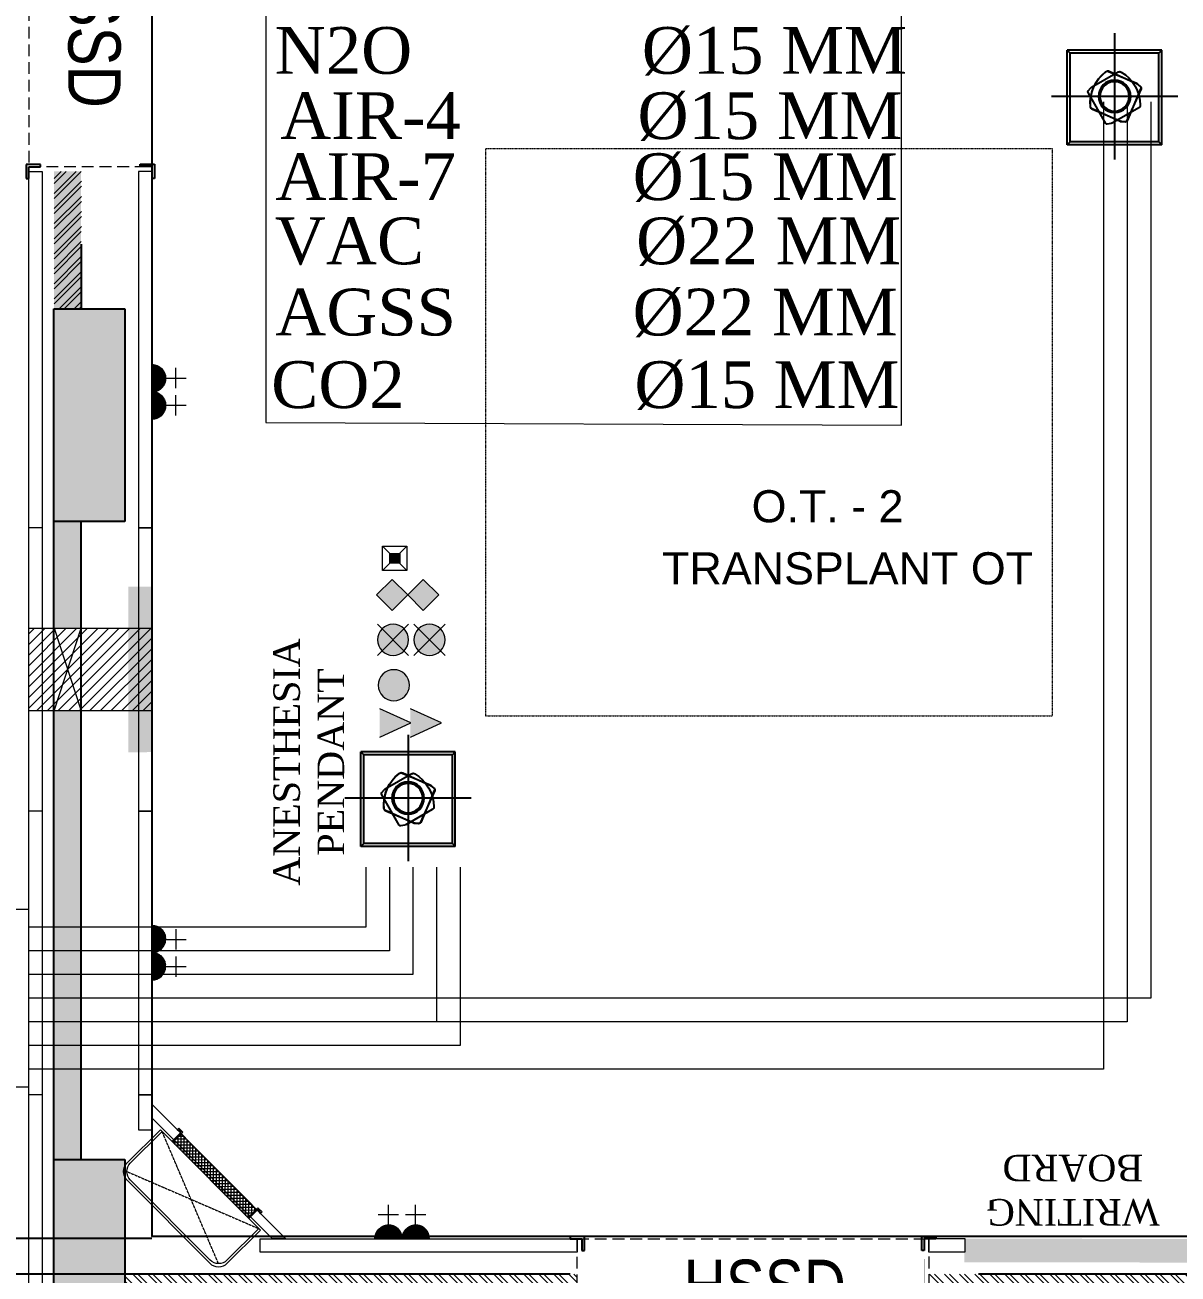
# Model space of a CAD drawing. Header units: metres. Extents: x 11749222 to 11901021, y -3863762 to -3708780.
# Drawn here: x 11819990 to 11824872, y -3812577 to -3807290 of the extents above; entities that cross this region are included whole.
import ezdxf

# ---------------------------------------------------------------- set-up
doc = ezdxf.new("R2010")
doc.units = ezdxf.units.M
doc.header["$MEASUREMENT"] = 0
doc.header["$PDMODE"] = 35
for name, pattern in [('CENTER', [0]), ('DASHED', [0.75, 0.5, -0.25]), ('DASHED2', [0.375, 0.25, -0.125]), ('HIDDEN2', [0.1875, 0.125, -0.0625])]:
    doc.linetypes.add(name, pattern=pattern)
doc.layers.get('0').update_dxf_attribs({"color": 251, "linetype": 'CONTINUOUS'})
doc.layers.get('Defpoints').update_dxf_attribs({"color": 251, "linetype": 'CONTINUOUS'})
for name, color, linetype in [('-AC TEXT', 250, 'CONTINUOUS'), ('CEN', 8, 'CENTER'), ('EL', 4, 'CONTINUOUS'), ('HATCH', 251, 'CONTINUOUS'), ('HS', 251, 'CONTINUOUS'), ('MEDI AAP', 206, 'CONTINUOUS'), ('OT WALL', 252, 'CONTINUOUS'), ('OT WRITING BOARD', 7, 'CONTINUOUS'), ('PEND', 30, 'CONTINUOUS'), ('PRD', 251, 'CONTINUOUS'), ('proposed floor pattern', 5, 'CONTINUOUS'), ('RD', 3, 'CONTINUOUS'), ('Wall', 251, 'CONTINUOUS')]:
    doc.layers.add(name, color=color, linetype=linetype)
for name, color, linetype, lineweight in [('MEDI AGSS', 173, 'CONTINUOUS', 13), ('MEDI AIR 7', 4, 'CONTINUOUS', 25), ('MEDI AIR-4', 6, 'CONTINUOUS', 25), ('Medi CO2', 30, 'CONTINUOUS', 5), ('MEDI N2O', 5, 'CONTINUOUS', 25), ('MEDI O2', 3, 'CONTINUOUS', 25), ('MEDI VAC', 1, 'CONTINUOUS', 25), ('MGPS', 123, 'CONTINUOUS', 13), ('OT TEXT', 251, 'CONTINUOUS', 5), ('PROJETION', 251, 'CONTINUOUS', 5), ('VENT', 251, 'DASHED', 0), ('WALL PANEL', 7, 'CONTINUOUS', 15)]:
    doc.layers.add(name, color=color, linetype=linetype, lineweight=lineweight)
doc.styles.add('0_RM-NM', font='arial.ttf')
doc.styles.add('Arial_3', font='arial.ttf', dxfattribs={"width": 0.8, "height": 245.883234})
doc.styles.add('Scale M 75', font='times.ttf', dxfattribs={"height": 125})
doc.styles.get("Standard").update_dxf_attribs({"font": 'arial.ttf'})
doc.dimstyles.new('Scale 50', dxfattribs={"dimscale": 0, "dimtxt": 200, "dimasz": 150, "dimexe": 0, "dimexo": 0.1, "dimgap": 0, "dimtad": 0, "dimtoh": 1, "dimdec": 0, "dimzin": 0, "dimdsep": 46, "dimtxsty": '0_RM-NM', "dimcen": 0, "dimdle": 100, "dimclrd": 204, "dimclre": 212, "dimclrt": 224, "dimadec": 0, "dimazin": 0, "dimtfac": 1, "dimtdec": 0, "dimtofl": 0, "dimtmove": 1, "dimatfit": 3, "dimfxl": 0.15, "dimtolj": 1, "dimtzin": 0, "dimlwe": -1, "dimarcsym": 0})

# ---------------------------------------------------------------- blocks, each defined once
blk = doc.blocks.new('A$C3A3D1474')
at = {"layer": 'MEDI AGSS', "lineweight": 15}
h = blk.add_hatch(color=256, dxfattribs=at)
h.dxf.hatch_style = 1
h.paths.add_polyline_path([(258, 255), (-258, 255), (-258, -255), (258, -255)])
for p, q in [((-638, -635), (-638, 635)), ((-638, 635), (638, 635)), ((-638, 635), (-256, 255)), ((256, 255), (638, 635)), ((638, 635), (638, -635)), ((-638, -635), (-256, -255)), ((638, -635), (-638, -635)), ((256, -255), (638, -635))]:
    blk.add_line(p, q, dxfattribs=at)
at = {"layer": 'MEDI AGSS', "lineweight": 15, "elevation": 0}
blk.add_lwpolyline([(-258, 255), (258, 255), (258, -255), (-258, -255)], close=True, dxfattribs=at)
blk = doc.blocks.new('A$C42ED42C6')
at = {"layer": 'MEDI N2O', "linetype": 'Continuous', "lineweight": 15}
h = blk.add_hatch(color=5, dxfattribs=at)
h.dxf.hatch_style = 1
h.paths.add_polyline_path([(2946, 1220), (1726, 0), (2946, -1220, 0.1989124), (3451, 0, 0.1989124)])
h.paths.add_polyline_path([(1726, 0), (505, -1220, 0.4142136), (2946, -1220)])
h.paths.add_polyline_path([(505, 1220, 0.1989124), (0, 0, 0.1989124), (505, -1220), (1726, 0)])
h.paths.add_polyline_path([(2946, 1220, 0.4142136), (505, 1220), (1726, 0)])
at = {"layer": 'MEDI N2O', "color": 5, "linetype": 'Continuous', "lineweight": 15}
blk.add_circle((1726, 0), 1726, dxfattribs=at)
blk = doc.blocks.new('A$C1A766040')
at = {"layer": 'MEDI VAC', "lineweight": 15}
h = blk.add_hatch(color=256, dxfattribs=at)
h.dxf.hatch_style = 1
h.paths.add_polyline_path([(1726, -1726), (3451, 0), (1726, 1726), (0, 0)])
for p, q in [((1726, 1726), (0, 0)), ((3451, 0), (1726, 1726)), ((0, 0), (1726, -1726)), ((1726, -1726), (3451, 0))]:
    blk.add_line(p, q, dxfattribs=at)
blk = doc.blocks.new('A$C6CEF60F2')
at = {"layer": 'MEDI O2', "lineweight": 15}
h = blk.add_hatch(color=256, dxfattribs=at)
h.dxf.hatch_style = 1
h.paths.add_polyline_path([(0, 1587), (0, -1587), (3451, 0)])
for p, q in [((0, 1587, 0), (3451, 0, 0)), ((3451, 0, 0), (0, -1587, 0))]:
    blk.add_line(p, q, dxfattribs=at)
blk = doc.blocks.new('A$C04586E02')
at = {"layer": 'MEDI AIR-4', "lineweight": 15}
h = blk.add_hatch(color=256, dxfattribs=at)
h.dxf.hatch_style = 1
h.paths.add_polyline_path([(2946, 1220), (1726, 0), (2946, -1220, 0.1989124), (3451, 0, 0.1989124)])
h.paths.add_polyline_path([(1726, 0), (505, -1220, 0.4142136), (2946, -1220)])
h.paths.add_polyline_path([(505, 1220, 0.1989124), (0, 0, 0.1989124), (505, -1220), (1726, 0)])
h.paths.add_polyline_path([(2946, 1220, 0.4142136), (505, 1220), (1726, 0)])
for p, q in [((0, 1726), (3451, -1726)), ((3451, 1726), (0, -1726))]:
    blk.add_line(p, q, dxfattribs=at)
blk.add_circle((1726, 0), 1726, dxfattribs=at)
blk = doc.blocks.new('A$C4C3A21FC')
at = {"color": 177, "ltscale": 15, "true_color": 0x293189}
for p, q in [((0, 0), (0, 60)), ((0, 60), (60, 60)), ((60, 60), (60, 50)), ((60, 50), (10, 50)), ((10, 50), (10, 0)), ((10, 0), (0, 0))]:
    blk.add_line(p, q, dxfattribs=at)
blk = doc.blocks.new('A$C746E60D0')
at = {"lineweight": 15, "ltscale": 200}
h = blk.add_hatch(dxfattribs=at)
h.set_pattern_fill('ANSI37', color=251, scale=100, angle=540, style=0)
h.set_pattern_definition([(225, (40761.635, 430672.29), (8.83883476, -8.83883476), []), (315, (40761.635, 430672.29), (8.83883476, 8.83883476), [])])
h.paths.add_polyline_path([(0, 225.2), (-50, 225.2), (-50, -224.8), (0, -224.8)])
at = {"layer": 'RD', "color": 123, "lineweight": 15}
for p, q in [((-50, -299.6), (-50, 300.1)), ((5, 230.2), (-50, 230.2)), ((10, 225.2), (-50, 225.2)), ((10, 250.2), (0, 250.2)), ((0, 245.2), (0, 250.2)), ((5, 245.2), (0, 245.2)), ((0, -225.2), (0, 225.2)), ((5, 245.2), (5, 230.2)), ((10, 250.2), (10, 225.2)), ((10, -225.2), (-50, -225.2)), ((5, -230.2), (-50, -230.2)), ((5, -245.2), (0, -245.2)), ((0, -250.2), (0, -245.2)), ((10, -250.2), (0, -250.2)), ((5, -245.2), (5, -230.2)), ((10, -250.2), (10, -225.2))]:
    blk.add_line(p, q, dxfattribs=at)
for points in [[(-50, 300.1), (-250, 300.1, 0.414214), (-300, 250.1), (-300, -249.6, 0.414214), (-250, -299.6), (-50, -299.6)], [(-50, 290.1), (-240, 290.1, 0.414214), (-290, 240.1), (-290, -239.6, 0.414214), (-240, -289.6), (-50, -289.6)]]:
    blk.add_lwpolyline(points, format="xyb", dxfattribs=at)
at = {"layer": 'VENT', "linetype": 'DASHED2', "lineweight": 15}
for p, q in [((-275.4, -275), (-50, 290.1)), ((-275.4, 275.4), (-50, -289.6))]:
    blk.add_line(p, q, dxfattribs=at)
blk = doc.blocks.new('A$C42650223')
at = {"layer": 'WALL PANEL', "color": 150, "lineweight": 15}
blk.add_lwpolyline([(282.8, 226.2), (282.8, 282.8), (-282.8, -282.8), (-226.2, -282.8), (282.8, 226.2)], dxfattribs=at)
at = {"layer": 'OT WALL', "xscale": 0.9998750156232056, "yscale": 0.9998750156232056, "zscale": 0.9998750156232056, "rotation": 134.9999999999999}
blk.add_blockref('A$C746E60D0', (0, 0), dxfattribs=at)
blk = doc.blocks.new('EL')
at = {"ltscale": 10, "true_color": 0x991b1e}
h = blk.add_hatch(dxfattribs=at)
h.set_pattern_fill('ANSI31', color=244)
h.paths.add_polyline_path([(-50, 0), (50, 0, 1)])
at = {"layer": 'EL', "color": 14, "lineweight": 20}
for p, q in [((0, 50), (0, 125)), ((-37.5, 87.5), (37.5, 87.5)), ((-50, 0), (50, 0))]:
    blk.add_line(p, q, dxfattribs=at)
blk.add_arc((0, 0), 50, 0, 180, dxfattribs=at)
blk = doc.blocks.new('A$C0378139A')
at = {"layer": 'proposed floor pattern', "color": 7, "linetype": 'ByBlock', "lineweight": 15, "ltscale": 100, "xscale": 0.5604414809457731, "yscale": 0.5604414809457731, "zscale": 0.5604414809457731, "rotation": 270}
for p in [(0, 28), (0, -28)]:
    blk.add_blockref('EL', p, dxfattribs=at)
blk = doc.blocks.new('*D160')
at = {"color": 212, "ltscale": 500, "transparency": 16777216}
for p, q in [((11820528, -3805799), (11819709.2, -3805799)), ((11820528, -3812426.8), (11819709.2, -3812426.8))]:
    blk.add_line(p, q, dxfattribs=at)
at = {"color": 204, "lineweight": -2, "ltscale": 500, "transparency": 16777216}
for p, q in [((11819709.2, -3805949), (11819709.2, -3808813.5)), ((11819709.2, -3812276.8), (11819709.2, -3809412.3))]:
    blk.add_line(p, q, dxfattribs=at)
at = {"color": 204, "ltscale": 500, "transparency": 16777216}
for points in [[(11819684.2, -3805949), (11819734.2, -3805949), (11819709.2, -3805799)], [(11819684.2, -3812276.8), (11819734.2, -3812276.8), (11819709.2, -3812426.8)]]:
    blk.add_solid(points, dxfattribs=at)
at = {"layer": 'Defpoints', "color": 0, "ltscale": 500, "transparency": 16777216}
for p in [(11820528.1, -3805799, -1103.3), (11819709.2, -3812426.8), (11820528.1, -3812426.8)]:
    blk.add_point(p, dxfattribs=at)
at = {"color": 224, "ltscale": 500, "transparency": 16777216, "insert": (11819709.2, -3809112.9), "char_height": 200, "attachment_point": 5, "rotation": 90, "style": '0_RM-NM'}
blk.add_mtext('\\A1;6628', dxfattribs=at)
blk = doc.blocks.new('*D161')
at = {"color": 212, "ltscale": 500, "transparency": 16777216}
for p, q in [((11820228, -3805491.8), (11819470.5, -3805491.8)), ((11820413, -3812576.8), (11819470.5, -3812576.8))]:
    blk.add_line(p, q, dxfattribs=at)
at = {"color": 204, "lineweight": -2, "ltscale": 500, "transparency": 16777216}
for p, q in [((11819470.5, -3805641.8), (11819470.5, -3808735.7)), ((11819470.5, -3812426.8), (11819470.5, -3809332.9))]:
    blk.add_line(p, q, dxfattribs=at)
at = {"color": 204, "ltscale": 500, "transparency": 16777216}
for points in [[(11819445.5, -3805641.8), (11819495.5, -3805641.8), (11819470.5, -3805491.8)], [(11819445.5, -3812426.8), (11819495.5, -3812426.8), (11819470.5, -3812576.8)]]:
    blk.add_solid(points, dxfattribs=at)
at = {"layer": 'Defpoints', "color": 0, "ltscale": 500, "transparency": 16777216}
for p in [(11820228.1, -3805491.8), (11819470.5, -3812576.8), (11820413.1, -3812576.8)]:
    blk.add_point(p, dxfattribs=at)
at = {"color": 224, "ltscale": 500, "transparency": 16777216, "insert": (11819470.5, -3809034.3), "char_height": 200, "attachment_point": 5, "rotation": 90, "style": '0_RM-NM'}
blk.add_mtext('\\A1;7085', dxfattribs=at)
blk = doc.blocks.new('A$C3E4F7642')
at = {"layer": 'CEN'}
blk.add_line((0, 267.2), (0, -267.2), dxfattribs=at)
at = {"layer": 'CEN', "color": 251, "true_color": 0x636466}
blk.add_line((-267.2, 0), (267.2, 0), dxfattribs=at)
at = {"layer": 'PEND', "color": 244, "linetype": 'Continuous', "true_color": 0x991b1e}
for p, q in [((-200, 195.5), (200, 195.5)), ((-188, 183.5), (-200, 195.5)), ((-200, -204.5), (-200, 195.5)), ((-188, 183.5), (188, 183.5)), ((-188, -192.5), (-188, 183.5)), ((188, 183.5), (200, 195.5)), ((188, -192.5), (188, 183.5)), ((200, -204.5), (200, 195.5)), ((22.7, 106.4), (-95.5, 52.7)), ((25.5, 105.8), (-94.1, 55.2)), ((-97.7, 52.9), (-110.4, 41.2)), ((97, 38.6), (-15.7, 103.2)), ((-112.7, 31.3), (-50.7, -105.4)), ((-111.9, 34.2), (-53.4, -104.1)), ((-99.1, 50.3), (-111.4, 38.3)), ((37.4, -114.6), (112.1, 15.7)), ((111.4, 22.8), (100.3, 35.9)), ((-102.7, -48.7), (10, -113.2)), ((-26, -106), (93.6, -55.4)), ((-23.2, -106.6), (95, -53)), ((-47.4, -107.9), (-30.2, -106.9)), ((-44.5, -109.1), (-27.4, -107.7)), ((14, -114.7), (31, -117.6)), ((-188, -192.5), (-200, -204.5)), ((-200, -204.5), (200, -204.5)), ((-188, -192.5), (188, -192.5)), ((188, -192.5), (200, -204.5))]:
    blk.add_line(p, q, dxfattribs=at)
for radius in [68.3, 68.3, 62.1, 62.1]:
    blk.add_circle((0, 0), radius, dxfattribs=at)
for centre, radius, start, end in [((27.9, 95.1), 12.4, 53.3559, 114.409), ((30.3, 94.3), 12.4, 51.8551, 112.9081), ((58.6, -40.2), 167.6, 121.2494, 179.1434), ((-89.3, 43.8), 12.4, 112.9082, 132.7634), ((-21.9, 92.4), 12.4, 60.1964, 121.2495), ((-64.7, -29.4), 167.6, 355.462, 53.356), ((-65.5, -27.7), 167.6, 353.9611, 51.8551), ((-107.1, 33.9), 6.21, 134.2642, 204.409), ((-106.1, 36.6), 6.21, 132.7634, 202.9081), ((-90.4, 41.4), 12.4, 114.4091, 134.2643), ((90.8, 27.9), 12.4, 40.3412, 60.1964), ((106.7, 18.8), 6.21, 330.1965, 40.3413), ((-96.5, -37.9), 12.4, 179.1433, 240.1963), ((88.8, -44), 12.4, 292.9082, 353.9612), ((89.9, -41.7), 12.4, 294.4091, 355.4621), ((-47.7, -101.7), 6.21, 202.9081, 273.0529), ((-45, -102.9), 6.21, 204.409, 274.5538), ((-30.8, -94.5), 12.4, 273.0529, 292.9081), ((-28.3, -95.3), 12.4, 274.5538, 294.409), ((16.2, -102.4), 12.4, 240.1966, 260.0518), ((32, -111.5), 6.21, 260.0515, 330.1963)]:
    blk.add_arc(centre, radius, start, end, dxfattribs=at)

msp = doc.modelspace()

# ---------------------------------------------------------------- hatches: boundary and pattern name
at = {"ltscale": 500}
msp.add_hatch(color=256, dxfattribs=at).paths.add_polyline_path([(11820228.1, -3807909.4), (11820113.1, -3807909.4), (11820113.1, -3808491.8), (11820228.1, -3808491.8)])
h = msp.add_hatch(color=256, dxfattribs=at)
h.paths.add_polyline_path([(11820228.1, -3810861.2), (11820113.1, -3810861.2), (11820113.1, -3812091.8), (11820228.1, -3812091.8)])
h.paths.add_polyline_path([(11820113.1, -3810861.2), (11820228.1, -3810861.2), (11820228.1, -3810192.8), (11820113.2, -3810192.8), (11820113.2, -3809842.8), (11820228.1, -3809842.8), (11820228.1, -3809391.8), (11820113.1, -3809391.8)])
at = {"lineweight": 15, "ltscale": 10}
h = msp.add_hatch(dxfattribs=at)
h.set_pattern_fill('ANSI31', color=1, scale=10.000353, angle=1440)
h.set_pattern_definition([(45, (12309944.366, -3500528.15), (-22.451432, 22.451432), [])])
h.paths.add_polyline_path([(11820005.9, -3810192.8), (11820005.9, -3809842.8), (11820528.2, -3809842.8), (11820528.2, -3810192.8)])
at = {"layer": 'HATCH', "ltscale": 500}
h = msp.add_hatch(color=251, dxfattribs=at)
h.dxf.hatch_style = 1
h.paths.add_polyline_path([(11782733.1, -3820581.8), (11783033.1, -3820581.8), (11783033.1, -3821481.8), (11782733.1, -3821481.8)])
h.paths.add_polyline_path([(11826143.1, -3824446.8), (11827043.1, -3824446.8), (11827043.1, -3824746.8), (11826143.1, -3824746.8)])
h.paths.add_polyline_path([(11800558.1, -3830511.8), (11800858.1, -3830511.8), (11800858.1, -3831411.8), (11800558.1, -3831411.8)])
h.paths.add_polyline_path([(11822943.1, -3830511.8), (11823543.1, -3830511.8), (11823543.1, -3830811.8), (11822943.1, -3830811.8)])
h.paths.add_polyline_path([(11779303.1, -3812391.8), (11780053.1, -3812391.8), (11780053.1, -3812691.8), (11779303.1, -3812691.8)])
h.paths.add_polyline_path([(11779303.1, -3815921.8), (11780203.1, -3815921.8), (11780203.1, -3816221.8), (11779303.1, -3816221.8)])
h.paths.add_polyline_path([(11816284.8, -3830411.8), (11817113.1, -3830411.8), (11817113.1, -3830711.8), (11816284.8, -3830711.8)])
h.paths.add_polyline_path([(11792528.1, -3829811.8), (11792828.1, -3829811.8), (11792828.1, -3830711.8), (11792528.1, -3830711.8)])
h.paths.add_polyline_path([(11786358.1, -3829961.8), (11786658.1, -3829961.8), (11786658.1, -3830711.8), (11786358.1, -3830711.8)])
h.paths.add_polyline_path([(11786033.1, -3830736.8), (11786333.1, -3830736.8), (11786333.1, -3831486.8), (11786033.1, -3831486.8)])
h.paths.add_polyline_path([(11779303.1, -3801521.8), (11780053.1, -3801521.8), (11780053.1, -3801821.8), (11779303.1, -3801821.8)])
h.paths.add_polyline_path([(11826143.1, -3801521.8), (11827043.1, -3801521.8), (11827043.1, -3801821.8), (11826143.1, -3801821.8)])
h.paths.add_polyline_path([(11779203.1, -3820581.8), (11779503.1, -3820581.8), (11779503.1, -3821481.8), (11779203.1, -3821481.8)])
h.paths.add_polyline_path([(11786033.1, -3829961.8), (11786333.1, -3829961.8), (11786333.1, -3830711.8), (11786033.1, -3830711.8)])
h.paths.add_polyline_path([(11826043.1, -3787791.8), (11826343.1, -3787791.8), (11826343.1, -3786813.5), (11826043.1, -3786813.5)])
h.paths.add_polyline_path([(11779303.1, -3808791.8), (11780053.1, -3808791.8), (11780053.1, -3809091.8), (11779303.1, -3809091.8)])
h.paths.add_polyline_path([(11807758.1, -3830511.8), (11808058.1, -3830511.8), (11808058.1, -3831411.8), (11807758.1, -3831411.8)])
h.paths.add_polyline_path([(11826143.1, -3781561.8), (11827043.1, -3781561.8), (11827043.1, -3781861.8), (11826143.1, -3781861.8)])
h.paths.add_polyline_path([(11826143.1, -3797921.8), (11827043.1, -3797921.8), (11827043.1, -3798221.8), (11826143.1, -3798221.8)])
h.paths.add_polyline_path([(11779303.1, -3805191.8), (11780053.1, -3805191.8), (11780053.1, -3805491.8), (11779303.1, -3805491.8)])
h.paths.add_polyline_path([(11811358.1, -3824481.8), (11811658.1, -3824481.8), (11811658.1, -3825381.8), (11811358.1, -3825381.8)])
h.paths.add_polyline_path([(11826143.1, -3805191.8), (11827043.1, -3805191.8), (11827043.1, -3805491.8), (11826143.1, -3805491.8)])
h.paths.add_polyline_path([(11784348.1, -3790791.8), (11784648.1, -3790791.8), (11784648.1, -3791391.8), (11784348.1, -3791391.8)])
h.paths.add_polyline_path([(11779303.1, -3790791.8), (11780203.1, -3790791.8), (11780203.1, -3791091.8), (11779303.1, -3791091.8)])
h.paths.add_polyline_path([(11826143.1, -3790791.8), (11826943.1, -3790791.8), (11826943.1, -3791091.8), (11826143.1, -3791091.8)])
h.paths.add_polyline_path([(11822943.1, -3819521.8), (11823642, -3819521.8), (11823642, -3819821.8), (11822943.1, -3819821.8)])
h.paths.add_polyline_path([(11820113.1, -3830411.8), (11820941.3, -3830411.8), (11820941.3, -3830711.8), (11820113.1, -3830711.8)])
h.paths.add_polyline_path([(11826143.1, -3812391.8), (11827043.1, -3812391.8), (11827043.1, -3812691.8), (11826143.1, -3812691.8)])
h.paths.add_polyline_path([(11784348.1, -3787191.8), (11784648.1, -3787191.8), (11784648.1, -3787791.8), (11784348.1, -3787791.8)])
h.paths.add_polyline_path([(11784673.1, -3787191.8), (11784973.1, -3787191.8), (11784973.1, -3787791.8), (11784673.1, -3787791.8)])
h.paths.add_polyline_path([(11780683.1, -3786891.8), (11780983.1, -3786891.8), (11780983.1, -3787791.8), (11780683.1, -3787791.8)])
h.paths.add_polyline_path([(11826143.1, -3830411.8), (11827043.1, -3830411.8), (11827043.1, -3830711.8), (11826143.1, -3830711.8)])
h.paths.add_polyline_path([(11798793.1, -3779261.8), (11799093.1, -3779261.8), (11799093.1, -3780161.8), (11798793.1, -3780161.8)])
h.paths.add_polyline_path([(11804823.1, -3779261.8), (11805123.1, -3779261.8), (11805123.1, -3780161.8), (11804823.1, -3780161.8)])
h.paths.add_polyline_path([(11782733.1, -3829961.8), (11783033.1, -3829961.8), (11783033.1, -3830711.8), (11782733.1, -3830711.8)])
h.paths.add_polyline_path([(11784673.1, -3790791.8), (11784973.1, -3790791.8), (11784973.1, -3791391.8), (11784673.1, -3791391.8)])
h.paths.add_polyline_path([(11795493.1, -3779261.8), (11795793.1, -3779261.8), (11795793.1, -3780161.8), (11795493.1, -3780161.8)])
h.paths.add_polyline_path([(11780683.1, -3781011.8), (11780983.1, -3781011.8), (11780983.1, -3781761.8), (11780683.1, -3781761.8)])
h.paths.add_polyline_path([(11784348.1, -3794391.8), (11784648.1, -3794391.8), (11784648.1, -3794991.8), (11784348.1, -3794991.8)])
h.paths.add_polyline_path([(11784673.1, -3794991.8), (11784973.1, -3794991.8), (11784973.1, -3794391.8), (11784673.1, -3794391.8)])
h.paths.add_polyline_path([(11782733.1, -3815471.8), (11783033.1, -3815471.8), (11783033.1, -3816221.8), (11782733.1, -3816221.8)])
h.paths.add_polyline_path([(11784348.1, -3781011.8), (11784648.1, -3781011.8), (11784648.1, -3781761.8), (11784348.1, -3781761.8)])
h.paths.add_polyline_path([(11782283.1, -3830736.8), (11783033.1, -3830736.8), (11783033.1, -3831036.8), (11782283.1, -3831036.8)])
h.paths.add_polyline_path([(11811358.1, -3830511.8), (11811658.1, -3830511.8), (11811658.1, -3831411.8), (11811358.1, -3831411.8)])
h.paths.add_polyline_path([(11782733.1, -3824481.8), (11783033.1, -3824481.8), (11783033.1, -3825231.8), (11782733.1, -3825231.8)])
h.paths.add_polyline_path([(11804158.1, -3830511.8), (11804458.1, -3830511.8), (11804458.1, -3831411.8), (11804158.1, -3831411.8)])
h.paths.add_polyline_path([(11826143.1, -3794391.8), (11827043.1, -3794391.8), (11827043.1, -3794691.8), (11826143.1, -3794691.8)])
h.paths.add_polyline_path([(11779303.1, -3797921.8), (11780053.1, -3797921.8), (11780053.1, -3798221.8), (11779303.1, -3798221.8)])
h.paths.add_polyline_path([(11820113.1, -3830736.8), (11820713.1, -3830736.8), (11820713.1, -3831036.8), (11820113.1, -3831036.8)])
h.paths.add_polyline_path([(11779028.1, -3830736.8), (11779778.1, -3830736.8), (11779778.1, -3831036.8), (11779028.1, -3831036.8)])
h.paths.add_polyline_path([(11816513.1, -3830736.8), (11817113.1, -3830736.8), (11817113.1, -3831036.8), (11816513.1, -3831036.8)])
h.paths.add_polyline_path([(11780203.1, -3794391.8), (11779303.1, -3794391.8), (11779303.1, -3794691.8), (11780203.1, -3794691.8)])
h.paths.add_polyline_path([(11792528.1, -3824481.8), (11792828.1, -3824481.8), (11792828.1, -3825381.8), (11792528.1, -3825381.8)])
h.paths.add_polyline_path([(11796958.1, -3830511.8), (11797258.1, -3830511.8), (11797258.1, -3831411.8), (11796958.1, -3831411.8)])
h.paths.add_polyline_path([(11816813.1, -3824481.8), (11817113.1, -3824481.8), (11817113.1, -3825381.8), (11816813.1, -3825381.8)])
h.paths.add_polyline_path([(11826143.1, -3815921.8), (11827043.1, -3815921.8), (11827043.1, -3816221.8), (11826143.1, -3816221.8)])
h.paths.add_polyline_path([(11826143.1, -3821181.8), (11827121.3, -3821181.8), (11827121.3, -3821481.8), (11826143.1, -3821481.8)])
h.paths.add_polyline_path([(11787103.1, -3780861.8), (11787403.1, -3780861.8), (11787403.1, -3781761.8), (11787103.1, -3781761.8)])
edge = h.paths.add_edge_path()
edge.add_line((11807608.1, -3780861.8), (11807608.1, -3781761.8))
edge.add_line((11820113.1, -3821481.8), (11821091.3, -3821481.8))
edge.add_line((11786033.1, -3815471.8), (11786033.1, -3816221.8))
edge.add_line((11807908.1, -3787791.8), (11807908.1, -3786891.8))
edge.add_line((11786333.1, -3825231.8), (11786333.1, -3824481.8))
edge.add_line((11786358.1, -3824481.8), (11786358.1, -3825231.8))
h.paths.add_polyline_path([(11804823.1, -3821181.8), (11805723.1, -3821181.8), (11805723.1, -3821481.8), (11804823.1, -3821481.8)], flags=17)
h.paths.add_polyline_path([(11789463.1, -3820581.8), (11789763.1, -3820581.8), (11789763.1, -3821481.8), (11789463.1, -3821481.8)], flags=17)
h.paths.add_polyline_path([(11786358.1, -3820731.8), (11786658.1, -3820731.8), (11786658.1, -3821481.8), (11786358.1, -3821481.8)], flags=17)
h.paths.add_polyline_path([(11786358.1, -3824481.8), (11786658.1, -3824481.8), (11786658.1, -3825231.8), (11786358.1, -3825231.8)], flags=17)
h.paths.add_polyline_path([(11794814.8, -3821181.8), (11795793.1, -3821181.8), (11795793.1, -3821481.8), (11794814.8, -3821481.8)], flags=17)
h.paths.add_polyline_path([(11796618.9, -3824481.8), (11797597.2, -3824481.8), (11797597.2, -3824781.8), (11796618.9, -3824781.8)], flags=17)
h.paths.add_polyline_path([(11810183.1, -3821181.8), (11811083.1, -3821181.8), (11811083.1, -3821481.8), (11810183.1, -3821481.8)], flags=17)
h.paths.add_polyline_path([(11798793.1, -3821181.8), (11799771.3, -3821181.8), (11799771.3, -3821481.8), (11798793.1, -3821481.8)], flags=17)
h.paths.add_polyline_path([(11816213.1, -3821181.8), (11817113.1, -3821181.8), (11817113.1, -3821481.8), (11816213.1, -3821481.8)], flags=17)
h.paths.add_polyline_path([(11786033.1, -3820731.8), (11786333.1, -3820731.8), (11786333.1, -3821481.8), (11786033.1, -3821481.8)], flags=17)
h.paths.add_polyline_path([(11786033.1, -3824481.8), (11786333.1, -3824481.8), (11786333.1, -3825231.8), (11786033.1, -3825231.8)], flags=17)
h.paths.add_polyline_path([(11810183.1, -3794391.8), (11811083.1, -3794391.8), (11811083.1, -3794691.8), (11810183.1, -3794691.8)], flags=17)
h.paths.add_polyline_path([(11804823.1, -3787191.8), (11805123.1, -3787191.8), (11805123.1, -3787791.8), (11804823.1, -3787791.8)], flags=16)
h.paths.add_polyline_path([(11804823.1, -3801521.8), (11805723.1, -3801521.8), (11805723.1, -3801821.8), (11804823.1, -3801821.8)], flags=17)
h.paths.add_polyline_path([(11801593.1, -3785331.8), (11802193.1, -3785331.8), (11802193.1, -3785631.8), (11801593.1, -3785631.8)], flags=17)
h.paths.add_polyline_path([(11801593.1, -3787491.8), (11802193.1, -3787491.8), (11802193.1, -3787791.8), (11801593.1, -3787791.8)], flags=16)
h.paths.add_polyline_path([(11810183.1, -3815921.8), (11811083.1, -3815921.8), (11811083.1, -3816221.8), (11810183.1, -3816221.8)], flags=17)
h.paths.add_polyline_path([(11786033.1, -3815471.8), (11786333.1, -3815471.8), (11786333.1, -3816221.8), (11786033.1, -3816221.8)], flags=17)
h.paths.add_polyline_path([(11795793.1, -3805491.8), (11794893.1, -3805491.8), (11794893.1, -3805191.8), (11795793.1, -3805191.8)], flags=17)
h.paths.add_polyline_path([(11788863.1, -3812391.8), (11789763.1, -3812391.8), (11789763.1, -3812691.8), (11788863.1, -3812691.8)], flags=17)
h.paths.add_polyline_path([(11795493.1, -3815621.8), (11795793.1, -3815621.8), (11795793.1, -3816521.8), (11795493.1, -3816521.8)], flags=17)
h.paths.add_polyline_path([(11788863.1, -3815921.8), (11789763.1, -3815921.8), (11789763.1, -3816221.8), (11788863.1, -3816221.8)], flags=17)
h.paths.add_polyline_path([(11804823.1, -3812391.8), (11805723.1, -3812391.8), (11805723.1, -3812691.8), (11804823.1, -3812691.8)], flags=17)
h.paths.add_polyline_path([(11786358.1, -3815471.8), (11786658.1, -3815471.8), (11786658.1, -3816221.8), (11786358.1, -3816221.8)], flags=17)
h.paths.add_polyline_path([(11788863.1, -3808791.8), (11789763.1, -3808791.8), (11789763.1, -3809091.8), (11788863.1, -3809091.8)], flags=17)
h.paths.add_polyline_path([(11810183.1, -3797921.8), (11811083.1, -3797921.8), (11811083.1, -3798221.8), (11810183.1, -3798221.8)], flags=17)
h.paths.add_polyline_path([(11810183.1, -3808791.8), (11811083.1, -3808791.8), (11811083.1, -3809091.8), (11810183.1, -3809091.8)], flags=17)
h.paths.add_polyline_path([(11810183.1, -3805191.8), (11811083.1, -3805191.8), (11811083.1, -3805491.8), (11810183.1, -3805491.8)], flags=17)
h.paths.add_polyline_path([(11813683.1, -3819521.8), (11814283.1, -3819521.8), (11814283.1, -3819821.8), (11813683.1, -3819821.8)], flags=17)
h.paths.add_polyline_path([(11820113.1, -3801521.8), (11821013.1, -3801521.8), (11821013.1, -3801821.8), (11820113.1, -3801821.8)], flags=17)
h.paths.add_polyline_path([(11816213.1, -3801521.8), (11817113.1, -3801521.8), (11817113.1, -3801821.8), (11816213.1, -3801821.8)], flags=17)
h.paths.add_polyline_path([(11798793.1, -3808491.8), (11799093.1, -3808491.8), (11799093.1, -3809391.8), (11798793.1, -3809391.8)], flags=17)
h.paths.add_polyline_path([(11804823.1, -3808791.8), (11805723.1, -3808791.8), (11805723.1, -3809091.8), (11804823.1, -3809091.8)], flags=17)
h.paths.add_polyline_path([(11820113.1, -3821181.8), (11821091.3, -3821181.8), (11821091.3, -3821481.8), (11820113.1, -3821481.8)], flags=17)
h.paths.add_polyline_path([(11795493.1, -3808491.8), (11795793.1, -3808491.8), (11795793.1, -3809391.8), (11795493.1, -3809391.8)], flags=17)
h.paths.add_polyline_path([(11816813.1, -3808491.8), (11817113.1, -3808491.8), (11817113.1, -3809391.8), (11816813.1, -3809391.8)], flags=17)
h.paths.add_polyline_path([(11798793.1, -3801521.8), (11799693.1, -3801521.8), (11799693.1, -3801821.8), (11798793.1, -3801821.8)], flags=17)
h.paths.add_polyline_path([(11811910.6, -3787491.8), (11812810.6, -3787491.8), (11812810.6, -3787791.8), (11811910.6, -3787791.8)], flags=17)
h.paths.add_polyline_path([(11816213.1, -3787491.8), (11817113.1, -3787491.8), (11817113.1, -3787791.8), (11816213.1, -3787791.8)], flags=17)
h.paths.add_polyline_path([(11820113.1, -3787491.8), (11821013.1, -3787491.8), (11821013.1, -3787791.8), (11820113.1, -3787791.8)], flags=17)
h.paths.add_polyline_path([(11804823.1, -3805191.8), (11805723.1, -3805191.8), (11805723.1, -3805491.8), (11804823.1, -3805491.8)], flags=17)
h.paths.add_polyline_path([(11798793.1, -3805191.8), (11799693.1, -3805191.8), (11799693.1, -3805491.8), (11798793.1, -3805491.8)], flags=17)
h.paths.add_polyline_path([(11792363.1, -3819521.8), (11792963.1, -3819521.8), (11792963.1, -3819821.8), (11792363.1, -3819821.8)], flags=17)
h.paths.add_polyline_path([(11804823.1, -3794391.8), (11805723.1, -3794391.8), (11805723.1, -3794691.8), (11804823.1, -3794691.8)], flags=17)
h.paths.add_polyline_path([(11788863.1, -3805191.8), (11789763.1, -3805191.8), (11789763.1, -3805491.8), (11788863.1, -3805491.8)], flags=17)
h.paths.add_polyline_path([(11820113.1, -3805191.8), (11821013.1, -3805191.8), (11821013.1, -3805491.8), (11820113.1, -3805491.8)], flags=17)
h.paths.add_polyline_path([(11816213.1, -3805191.8), (11817113.1, -3805191.8), (11817113.1, -3805491.8), (11816213.1, -3805491.8)], flags=17)
h.paths.add_polyline_path([(11820113.1, -3808491.8), (11820413.1, -3808491.8), (11820413.1, -3809391.8), (11820113.1, -3809391.8)], flags=17)
h.paths.add_polyline_path([(11798793.1, -3812091.8), (11799093.1, -3812091.8), (11799093.1, -3812991.8), (11798793.1, -3812991.8)], flags=17)
h.paths.add_polyline_path([(11820113.1, -3815621.8), (11820413.1, -3815621.8), (11820413.1, -3816521.8), (11820113.1, -3816521.8)], flags=17)
h.paths.add_polyline_path([(11804823.1, -3797921.8), (11805723.1, -3797921.8), (11805723.1, -3798221.8), (11804823.1, -3798221.8)], flags=17)
h.paths.add_polyline_path([(11816813.1, -3797621.8), (11817113.1, -3797621.8), (11817113.1, -3798521.8), (11816813.1, -3798521.8)], flags=17)
h.paths.add_polyline_path([(11820113.1, -3797621.8), (11820413.1, -3797621.8), (11820413.1, -3798521.8), (11820113.1, -3798521.8)], flags=17)
h.paths.add_polyline_path([(11794893.1, -3801521.8), (11795793.1, -3801521.8), (11795793.1, -3801821.8), (11794893.1, -3801821.8)], flags=17)
h.paths.add_polyline_path([(11809987.8, -3801521.6), (11811083.1, -3801521.8), (11811083.1, -3801821.8), (11809987.8, -3801821.6)], flags=17)
h.paths.add_polyline_path([(11788863.1, -3801521.8), (11789763.1, -3801521.8), (11789763.1, -3801821.8), (11788863.1, -3801821.8)], flags=17)
h.paths.add_polyline_path([(11803818.9, -3824481.8), (11804797.2, -3824481.8), (11804797.2, -3824781.8), (11803818.9, -3824781.8)], flags=17)
h.paths.add_polyline_path([(11795493.1, -3812091.8), (11795793.1, -3812091.8), (11795793.1, -3812991.8), (11795493.1, -3812991.8)], flags=17)
h.paths.add_polyline_path([(11791348.1, -3781761.8), (11791648.1, -3781761.8), (11791648.1, -3780961.8), (11791348.1, -3780961.8)], flags=17)
h.paths.add_polyline_path([(11820113.1, -3794091.8), (11820413.1, -3794091.8), (11820413.1, -3794991.8), (11820113.1, -3794991.8)], flags=17)
h.paths.add_polyline_path([(11795493.1, -3784731.8), (11795793.1, -3784731.8), (11795793.1, -3785631.8), (11795493.1, -3785631.8)], flags=17)
h.paths.add_polyline_path([(11810183.1, -3790791.8), (11811083.1, -3790791.8), (11811083.1, -3791091.8), (11810183.1, -3791091.8)], flags=17)
h.paths.add_polyline_path([(11804823.1, -3784731.8), (11805123.1, -3784731.8), (11805123.1, -3785631.8), (11804823.1, -3785631.8)], flags=17)
h.paths.add_polyline_path([(11791348.1, -3786891.8), (11791648.1, -3786891.8), (11791648.1, -3787791.8), (11791348.1, -3787791.8)], flags=17)
h.paths.add_polyline_path([(11807608.1, -3786891.8), (11807908.1, -3786891.8), (11807908.1, -3787791.8), (11807608.1, -3787791.8)], flags=16)
h.paths.add_polyline_path([(11788863.1, -3790791.8), (11789763.1, -3790791.8), (11789763.1, -3791091.8), (11788863.1, -3791091.8)], flags=17)
h.paths.add_polyline_path([(11798793.1, -3790791.8), (11799438.1, -3790791.8), (11799438.1, -3791091.8), (11798793.1, -3791091.8)], flags=17)
h.paths.add_polyline_path([(11787103.1, -3786891.8), (11787403.1, -3786891.8), (11787403.1, -3787791.8), (11787103.1, -3787791.8)], flags=17)
h.paths.add_polyline_path([(11816813.1, -3780861.8), (11817113.1, -3780861.8), (11817113.1, -3781761.8), (11816813.1, -3781761.8)], flags=17)
h.paths.add_polyline_path([(11795493.1, -3786891.8), (11795793.1, -3786891.8), (11795793.1, -3787791.8), (11795493.1, -3787791.8)], flags=17)
h.paths.add_polyline_path([(11812210.6, -3780861.8), (11812510.6, -3780861.8), (11812510.6, -3781761.8), (11812210.6, -3781761.8)], flags=17)
h.paths.add_polyline_path([(11820113.1, -3790791.8), (11821013.1, -3790791.8), (11821013.1, -3791091.8), (11820113.1, -3791091.8)], flags=17)
h.paths.add_polyline_path([(11795493.1, -3797621.8), (11795793.1, -3797621.8), (11795793.1, -3798521.8), (11795493.1, -3798521.8)], flags=17)
h.paths.add_polyline_path([(11788863.1, -3794391.8), (11789763.1, -3794391.8), (11789763.1, -3794691.8), (11788863.1, -3794691.8)], flags=17)
h.paths.add_polyline_path([(11807608.1, -3780861.8), (11807908.1, -3780861.8), (11807908.1, -3781761.8), (11807608.1, -3781761.8)], flags=17)
h.paths.add_polyline_path([(11816213.1, -3790791.8), (11817113.1, -3790791.8), (11817113.1, -3791091.8), (11816213.1, -3791091.8)], flags=17)
h.paths.add_polyline_path([(11820113.1, -3780861.8), (11820413.1, -3780861.8), (11820413.1, -3781761.8), (11820113.1, -3781761.8)], flags=17)
h.paths.add_polyline_path([(11807418.9, -3824481.8), (11808397.2, -3824481.8), (11808397.2, -3824781.8), (11807418.9, -3824781.8)], flags=17)
h.paths.add_polyline_path([(11804823.1, -3790791.8), (11805723.1, -3790791.8), (11805723.1, -3791091.8), (11804823.1, -3791091.8)], flags=17)
h.paths.add_polyline_path([(11804823.1, -3815921.8), (11805723.1, -3815921.8), (11805723.1, -3816221.8), (11804823.1, -3816221.8)], flags=17)
h.paths.add_polyline_path([(11798793.1, -3794091.8), (11799093.1, -3794091.8), (11799093.1, -3794991.8), (11798793.1, -3794991.8)], flags=17)
h.paths.add_polyline_path([(11810183.1, -3812391.8), (11811083.1, -3812391.8), (11811083.1, -3812691.8), (11810183.1, -3812691.8)], flags=17)
h.paths.add_polyline_path([(11795493.1, -3794991.8), (11795793.1, -3794991.8), (11795793.1, -3794094.2), (11795493.1, -3794094.2)], flags=17)
h.paths.add_polyline_path([(11816813.1, -3812091.8), (11817113.1, -3812091.8), (11817113.1, -3812991.8), (11816813.1, -3812991.8)], flags=17)
h.paths.add_polyline_path([(11798793.1, -3815621.8), (11799093.1, -3815621.8), (11799093.1, -3816521.8), (11798793.1, -3816521.8)], flags=17)
h.paths.add_polyline_path([(11820113.1, -3812091.8), (11820413.1, -3812091.8), (11820413.1, -3812991.8), (11820113.1, -3812991.8)], flags=17)
h.paths.add_polyline_path([(11794814.8, -3790791.8), (11795793.1, -3790791.8), (11795793.1, -3791091.8), (11794814.8, -3791091.8)], flags=17)
h.paths.add_polyline_path([(11816813.1, -3815621.8), (11817113.1, -3815621.8), (11817113.1, -3816521.8), (11816813.1, -3816521.8)], flags=17)
h.paths.add_polyline_path([(11798793.1, -3797621.8), (11799093.1, -3797621.8), (11799093.1, -3798521.8), (11798793.1, -3798521.8)], flags=17)
h.paths.add_polyline_path([(11788863.1, -3797921.8), (11789763.1, -3797921.8), (11789763.1, -3798221.8), (11788863.1, -3798221.8)], flags=17)
h.paths.add_polyline_path([(11816813.1, -3794091.8), (11817113.1, -3794091.8), (11817113.1, -3794991.8), (11816813.1, -3794991.8)], flags=17)
h.paths.add_polyline_path([(11820413.1, -3824539), (11820113.1, -3824539), (11820113.1, -3825460.1), (11820413.1, -3825460.1)])
at = {"layer": 'HS', "lineweight": 0, "ltscale": 10}
h = msp.add_hatch(dxfattribs=at)
h.set_pattern_fill('ANSI32', color=256, scale=120)
h.set_pattern_definition([(45, (497671.813, -32393.16), (-31.81980515, 31.81980515), []), (45, (497693.026, -32393.16), (-31.81980515, 31.81980515), [])])
h.paths.add_polyline_path([(11820229.4, -3807909.4), (11820114.4, -3807909.4), (11820113.1, -3808491.8), (11820115.9, -3808491.8), (11820115.9, -3808491.6), (11820227.9, -3808491.8), (11820228.1, -3808491.8)])
h = msp.add_hatch(dxfattribs=at)
h.set_pattern_fill('ANSI32', color=256, scale=120, angle=90)
h.set_pattern_definition([(135, (400980.59, 79914.565), (-31.81980515, -31.81980515), []), (135, (400980.59, 79935.78), (-31.81980515, -31.81980515), [])])
h.paths.add_polyline_path([(11823817.6, -3812577.4), (11823817.6, -3812692.4), (11826143.1, -3812691.8), (11826143.1, -3812576.8)])
h.paths.add_polyline_path([(11822328.1, -3812692.5), (11822328.1, -3812577.5), (11820413.1, -3812576.8), (11820413.1, -3812691.8)])
at = {"layer": 'OT WRITING BOARD', "lineweight": 5, "ltscale": 30}
h = msp.add_hatch(color=256, dxfattribs=at)
h.dxf.hatch_style = 1
h.paths.add_polyline_path([(11820527.7, -3810367.8), (11820427.7, -3810367.9), (11820428.1, -3809667.8), (11820528.1, -3809667.8)])
h = msp.add_hatch(color=256, dxfattribs=at)
h.dxf.hatch_style = 1
h.paths.add_polyline_path([(11824916.1, -3812528.2), (11824916.2, -3812428.2), (11823968.2, -3812427.5), (11823968.1, -3812527.5)])

# ---------------------------------------------------------------- linework, layer by layer
at = {"lineweight": 25}
for p, q in [((11820228.1, -3808217.8), (11820228.1, -3808491.8)), ((11820113.1, -3812991.8), (11820113.1, -3809391.8)), ((11820228.1, -3812091.8), (11820228.1, -3809391.8)), ((11820113.1, -3812091.8), (11820413.1, -3812091.8)), ((11820413.1, -3812091.8), (11820413.1, -3812991.8)), ((11822298.5, -3812576.8), (11820413.1, -3812576.8)), ((11826143.1, -3812576.8), (11824028.1, -3812576.8))]:
    msp.add_line(p, q, dxfattribs=at)
at = {"lineweight": 25, "ltscale": 500}
for p, q in [((11820113.1, -3809391.8), (11820113.1, -3808491.8)), ((11820113.1, -3808491.8), (11820413.1, -3808491.8)), ((11820413.1, -3808491.8), (11820413.1, -3809391.8)), ((11820413.1, -3809391.8), (11820113.1, -3809391.8))]:
    msp.add_line(p, q, dxfattribs=at)
at = {"color": 3, "lineweight": -3, "ltscale": 500, "elevation": 1103.3}
msp.add_lwpolyline([(11825793.1, -3812417.7), (11820528.1, -3812417.7), (11820528.1, -3805789.9), (11825793.1, -3805789.9)], close=True, dxfattribs=at)
at = {"color": 1, "linetype": 'DASHED2', "lineweight": 5, "ltscale": 200}
for points in [[(11820005.9, -3806096.9), (11820005.9, -3807889), (11820528.5, -3807889), (11820527.6, -3806096.9)], [(11822328.1, -3812428), (11823817.6, -3812428), (11823817.6, -3813004.3), (11822328.1, -3813003.4)]]:
    msp.add_lwpolyline(points, close=True, dxfattribs=at)
at = {"color": 114, "lineweight": 5, "ltscale": 15, "true_color": 0x139b48, "const_width": 0.18}
for points in [[(11820528.1, -3807909.4), (11820005.9, -3807909.3), (11820005.9, -3807889.3), (11820528.1, -3807889)], [(11822327.8, -3813003.9), (11822328.2, -3812428), (11822348.2, -3812428), (11822348.2, -3813003.9)]]:
    msp.add_lwpolyline(points, close=True, dxfattribs=at)
msp.add_lwpolyline([(11823817.6, -3813004.4), (11823817.6, -3812428), (11823797.6, -3812428), (11823797.3, -3813004.3), (11823817.6, -3813004.4)], dxfattribs=at)
at = {"layer": 'MEDI AAP', "color": 165, "lineweight": 15, "ltscale": 0.8, "true_color": 0x5e67af}
msp.add_lwpolyline([(11820005.9, -3811784.2), (11820005.9, -3811034.2), (11819697.3, -3811034.2), (11819697.3, -3811784.2), (11820005.9, -3811784.2)], dxfattribs=at)
at = {"layer": 'MEDI AGSS', "lineweight": 15}
msp.add_lwpolyline([(11821833.1, -3810854.3), (11821833.1, -3811609.2), (11820005.9, -3811609.2)], dxfattribs=at)
at = {"layer": 'MEDI AIR 7', "color": 4, "lineweight": 15}
msp.add_lwpolyline([(11824757.1, -3807614.3), (11824757.1, -3811409.2), (11820005.9, -3811409.2)], dxfattribs=at)
at = {"layer": 'MEDI AIR-4', "lineweight": 15}
msp.add_lwpolyline([(11821633.1, -3810854.3), (11821633.1, -3811309.2), (11820005.9, -3811309.2)], dxfattribs=at)
at = {"layer": 'Medi CO2', "color": 30, "linetype": 'ByBlock', "lineweight": 15}
msp.add_lwpolyline([(11824557.1, -3807614.3), (11824557.1, -3811709.2), (11820005.9, -3811709.2)], dxfattribs=at)
at = {"layer": 'MEDI N2O', "color": 5, "linetype": 'Continuous', "lineweight": 15}
msp.add_lwpolyline([(11821533.1, -3810854.3), (11821533.1, -3811209.2), (11820005.9, -3811209.2)], dxfattribs=at)
at = {"layer": 'MEDI O2', "color": 3, "lineweight": 15}
msp.add_lwpolyline([(11821433.1, -3810854.3), (11821433.1, -3811109.2), (11820005.9, -3811109.2)], dxfattribs=at)
at = {"layer": 'MEDI VAC', "lineweight": 15}
for points in [[(11824657.1, -3807614.3), (11824657.1, -3811509.2), (11821733.1, -3811509.2)], [(11821733.1, -3810854.3), (11821733.1, -3811509.2), (11820005.9, -3811509.2)]]:
    msp.add_lwpolyline(points, dxfattribs=at)
at = {"layer": 'MGPS', "color": 206, "lineweight": 9, "elevation": 29.1}
msp.add_lwpolyline([(11823701.1, -3806942.3), (11821010.4, -3806931.4), (11821010.4, -3808973), (11823701.1, -3808983.9)], close=True, dxfattribs=at)
at = {"layer": 'PRD', "color": 1, "lineweight": 15, "ltscale": 500}
msp.add_lwpolyline([(11820005.9, -3810192.8), (11820005.9, -3809842.8), (11820528.1, -3809842.8), (11820528.1, -3810192.8)], close=True, dxfattribs=at)
at = {"layer": 'PRD', "lineweight": 15, "ltscale": 500}
msp.add_lwpolyline([(11820113.2, -3810192.8), (11820113.2, -3809842.8), (11820228.1, -3809842.8), (11820228.1, -3810192.8)], close=True, dxfattribs=at)
for points in [[(11820113.2, -3810192.8), (11820228.3, -3809842.8)], [(11820113.3, -3809842.8), (11820228.3, -3810192.8)]]:
    msp.add_lwpolyline(points, dxfattribs=at)
at = {"layer": 'PROJETION', "color": 242, "linetype": 'HIDDEN2', "lineweight": 15, "true_color": 0xcd2027}
msp.add_lwpolyline([(11824340.6, -3810214.3), (11824340.6, -3807814.3), (11821940.6, -3807814.3), (11821940.6, -3810214.3)], close=True, dxfattribs=at)
at = {"layer": 'WALL PANEL', "color": 150, "lineweight": 15}
for points in [[(11820006.1, -3807909.3), (11820063.2, -3807909.3), (11820063.1, -3809417.8), (11820005.9, -3809417.8)], [(11823970.3, -3812426.8), (11823970.3, -3812484), (11823817.3, -3812484), (11823817.3, -3812426.8)]]:
    msp.add_lwpolyline(points, close=True, dxfattribs=at)
for points in [[(11820471, -3807909.4), (11820470.9, -3811817.8), (11820528.1, -3811817.8)], [(11820528.1, -3811817.8), (11820470.9, -3811817.8), (11820470.9, -3811967), (11820528.1, -3811967), (11820528.1, -3807909.4)], [(11820528.1, -3807909.4), (11820471, -3807909.4)], [(11820063.1, -3809417.8), (11820063.1, -3813608.8), (11820005.9, -3813608.8), (11820005.9, -3809417.8)], [(11820470.9, -3809417.8), (11820528.1, -3809417.8)], [(11820528.1, -3809417.8), (11820470.9, -3809417.8)], [(11820063.1, -3810617.8), (11820005.9, -3810617.8)], [(11820470.9, -3810617.8), (11820528.1, -3810617.8)], [(11820528.1, -3810617.8), (11820470.9, -3810617.8)], [(11820063.1, -3811817.8), (11820005.9, -3811817.8)]]:
    msp.add_lwpolyline(points, dxfattribs=at)
at = {"layer": 'WALL PANEL', "color": 150, "lineweight": 15, "elevation": 1103.3}
msp.add_lwpolyline([(11822328.8, -3812427.7), (11822328.8, -3812484.9), (11820986.5, -3812484.9), (11820986.5, -3812427.7)], close=True, dxfattribs=at)

# ---------------------------------------------------------------- block references
at = {"layer": '-AC TEXT', "linetype": 'Continuous', "xscale": -1}
for p in [(11824603.6, -3807591.8), (11821612.3, -3810562)]:
    msp.add_blockref('A$C3E4F7642', p, dxfattribs=at)
at = {"lineweight": 5, "ltscale": 15}
for p, xscale, yscale, zscale, rotation in [((11820055.9, -3807879.8), -1.000035262288293, 1.000035262288293, 1.00003526228851, 90), ((11820478.5, -3807879), 1.00003526228851, 1.00003526228851, 1.00003526228851, 270), ((11823787.2, -3812477.7, -5117.4), 1.000035262288511, 1.000035262288511, 1.000035262288511, 359.9417108428348)]:
    msp.add_blockref('A$C4C3A21FC', p, dxfattribs=dict(at, xscale=xscale, yscale=yscale, zscale=zscale, rotation=rotation))
at = {"lineweight": 5, "ltscale": 15, "xscale": -1.00003526228851, "yscale": 1.00003526228851, "zscale": 1.00003526228851}
msp.add_blockref('A$C4C3A21FC', (11822358.7, -3812477.7, 1103.3), dxfattribs=at)
at = {"layer": 'MEDI AGSS', "lineweight": 15, "xscale": 0.08041196397417884, "yscale": 0.08041196397417884, "zscale": 0.08041196397417884}
msp.add_blockref('A$C3A3D1474', (11821556, -3809547.2), dxfattribs=at)
at = {"layer": 'MEDI AIR-4', "xscale": -0.03811700942077248, "yscale": 0.03811700942077248, "zscale": 0.03811700942077248, "rotation": 180}
for p in [(11821483, -3809892.4), (11821637.2, -3809892.4)]:
    msp.add_blockref('A$C04586E02', p, dxfattribs=at)
at = {"layer": 'MEDI N2O', "xscale": -0.03811700942077248, "yscale": 0.03811700942077248, "zscale": 0.03811700942077248, "rotation": 180}
msp.add_blockref('A$C42ED42C6', (11821486.3, -3810084.4), dxfattribs=at)
at = {"layer": 'MEDI O2'}
for name, p, xscale, yscale, zscale, rotation in [('A$C6CEF60F2', (11821492.1, -3810244.3), -0.03811700942077248, 0.03811700942077248, 0.03811700942077248, 180), ('A$C6CEF60F2', (11821622.3, -3810244.3), -0.03811700942077248, 0.03811700942077248, 0.03811700942077248, 180), ('A$C42650223', (11820810.6, -3812143.4), -1.000391653779627, 1.000391653779627, 1.000391653779627, 359.8671698868028)]:
    msp.add_blockref(name, p, dxfattribs=dict(at, xscale=xscale, yscale=yscale, zscale=zscale, rotation=rotation))
at = {"layer": 'MEDI VAC', "xscale": -0.03811700942077248, "yscale": 0.03811700942077248, "zscale": 0.03811700942077248, "rotation": 180}
for p in [(11821479.3, -3809702.5), (11821610.9, -3809702.5)]:
    msp.add_blockref('A$C1A766040', p, dxfattribs=at)
at = {"layer": 'Wall', "color": 2, "xscale": -2.056706882191938, "yscale": 2.056706882191938, "zscale": 2.056706882191938}
for p, rotation in [((11820528.1, -3808841.9), 180), ((11821586.7, -3812427.7, 1103.3), 270)]:
    msp.add_blockref('A$C0378139A', p, dxfattribs=dict(at, rotation=rotation))
at = {"layer": 'Wall', "color": 2, "xscale": 2.056706882191938, "yscale": 2.056706882191938, "zscale": 2.056706882191938}
msp.add_blockref('A$C0378139A', (11820528.1, -3811217.8), dxfattribs=at)

# ---------------------------------------------------------------- texts
at = {"lineweight": 20}
for s, height, p in [('O.T. - 2', 135.83, (11823066.9, -3809394.8)), ('TRANSPLANT OT', 135.829, (11822687.9, -3809657.5))]:
    msp.add_text(s, height=height, dxfattribs=at).set_placement(p)
at = {"color": 251, "ltscale": 25, "insert": (11820395.1, -3807296.8, -523.1), "char_height": 221.3, "attachment_point": 2, "rotation": 270, "line_spacing_factor": 0.938532, "style": 'Arial_3'}
msp.add_mtext('HSSD', dxfattribs=at)
at = {"color": 251, "ltscale": 25, "insert": (11823122.5, -3812516.1, -523.1), "char_height": 221.3, "attachment_point": 2, "line_spacing_factor": 0.938532, "style": 'Arial_3'}
msp.add_mtext('HSSD', dxfattribs=at)
at = {"layer": 'MGPS', "color": 7, "lineweight": 9, "style": 'Scale M 75'}
for s, p in [('N2O             Ø15 MM', (11821047.8, -3807496.3, 29.1)), ('AIR-4          Ø15 MM', (11821071, -3807772.6, 29.1)), ('AIR-7          Ø15 MM', (11821050.7, -3808030.7, 29.1)), ('VAC            Ø22 MM', (11821048.3, -3808302.4, 29.1)), ('AGSS          Ø22 MM', (11821050, -3808603.8, 29.1)), ('CO2             Ø15 MM', (11821032.8, -3808911, 29.1))]:
    msp.add_text(s, height=198.117, rotation=0, dxfattribs=at).set_placement(p)
at = {"layer": 'OT TEXT', "color": 117, "lineweight": 15, "attachment_point": 5}
for s, insert, char_height, width, rotation in [('\\pxql;{\\fTimes New Roman|b0|i0|c0|p18;\\C5;ANESTHESIA\\P   PENDANT}', (11821191.8, -3810257.1), 112.5, 1352.72, 90), ('{\\fTimes New Roman|b0|i0|c0|p18;\\C5;WRITING BOARD }', (11824427, -3812221.4, 7663.5), 112.504, 933.477, 180)]:
    msp.add_mtext(s, dxfattribs=dict(at, insert=insert, char_height=char_height, width=width, rotation=rotation))

# ---------------------------------------------------------------- dimensions: what is measured, and where the dimension line sits
at = {"ltscale": 500}
for base, p1, p2, picture, middle in [((11819470.5, -3812576.8), (11820228.1, -3805491.8), (11820413.1, -3812576.8), '*D161', (11819470.5, -3809034.3)), ((11819709.2, -3812426.8), (11820528.1, -3805799, -1103.3), (11820528.1, -3812426.8), '*D160', (11819709.2, -3809112.9))]:
    dim = msp.add_linear_dim(base=base, p1=p1, p2=p2, angle=90, dimstyle='Scale 50', override={"dimscale": 1}, dxfattribs=at)
    dim.commit()
    dim.dimension.update_dxf_attribs({"geometry": picture, "text_midpoint": middle})

doc.saveas('drawing.dxf')
